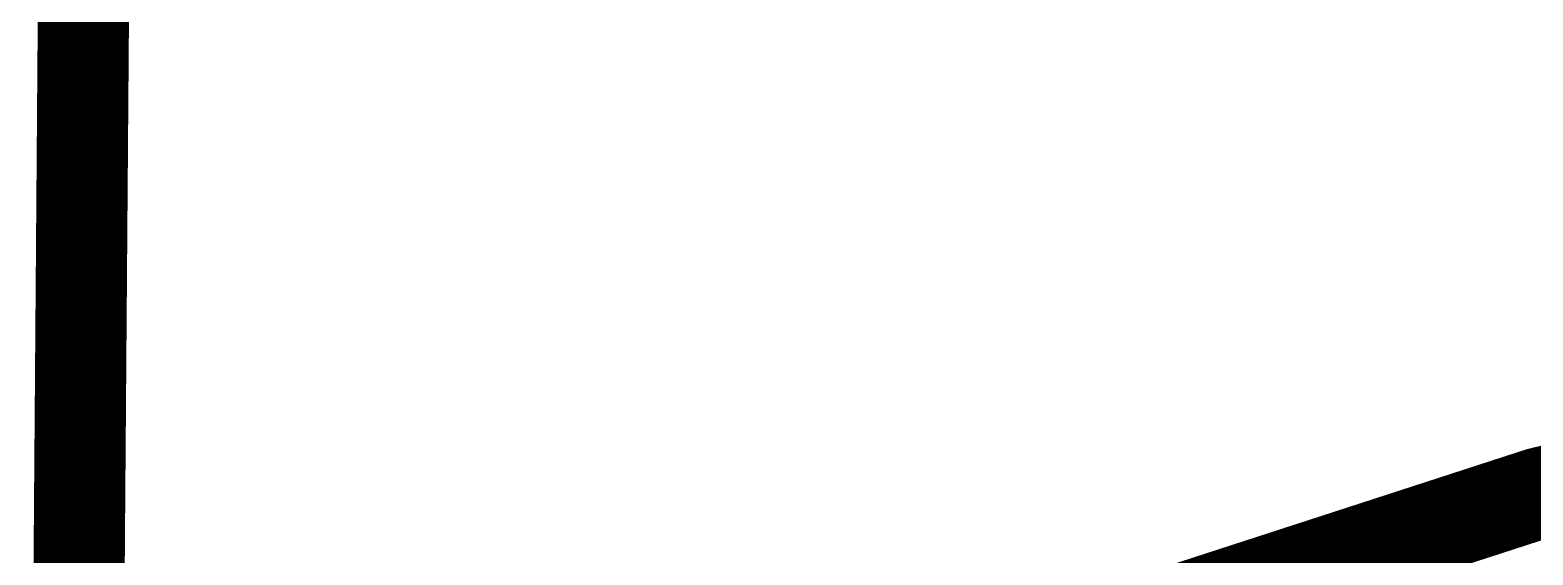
# Model space of a CAD drawing. Header units: metres. Extents: x 326467 to 340077, y 1811030 to 1824953.
# Drawn here: x 326493.84 to 326543.78, y 1813602.68 to 1813620.13 of the extents above; entities that cross this region are included whole.
import ezdxf

# ---------------------------------------------------------------- set-up
doc = ezdxf.new("R2010")
doc.units = ezdxf.units.M
doc.header["$MEASUREMENT"] = 0
doc.layers.add('HAZARDS LINE', color=1, linetype='Continuous')
doc.layers.add('NDZ-200M FROM CRZ', color=30, linetype='Continuous')

# ---------------------------------------------------------------- blocks, each defined once
blk = doc.blocks.new('16')
at = {"layer": 'HAZARDS LINE', "lineweight": 18, "const_width": 3.032}
blk.add_lwpolyline([(326495.373, 1813590.094), (326519.681, 1813596.838), (326543.998, 1813604.737), (326560.199, 1813608.655), (326576.4, 1813612.574), (326588.527, 1813612.48), (326628.889, 1813604.082), (326661.135, 1813591.703), (326673.231, 1813587.567), (326677.242, 1813583.492), (326685.171, 1813563.215), (326705.165, 1813534.757), (326705.134, 1813530.714), (326721.054, 1813498.245), (326729.014, 1813482.01), (326732.994, 1813473.893), (326745.059, 1813465.713)], dxfattribs=at)
at = {"layer": 'NDZ-200M FROM CRZ', "const_width": 3.032, "flags": 128}
blk.add_lwpolyline([(326637.317, 1813648.493), (326577.346, 1813653.011), (326540.299, 1813649.242), (326495.747, 1813638.515), (326495.364, 1813588.939), (326499.406, 1813588.908), (326503.48, 1813592.92), (326523.692, 1813592.764), (326535.851, 1813596.713), (326548.009, 1813600.663), (326552.052, 1813600.632), (326560.168, 1813604.612), (326564.21, 1813604.581), (326572.295, 1813604.519), (326576.337, 1813604.488), (326584.422, 1813604.425), (326588.465, 1813604.394), (326592.507, 1813604.363), (326624.815, 1813600.07)], dxfattribs=at)

msp = doc.modelspace()

# ---------------------------------------------------------------- block references
msp.add_blockref('16', (0, 0))

doc.saveas('drawing.dxf')
